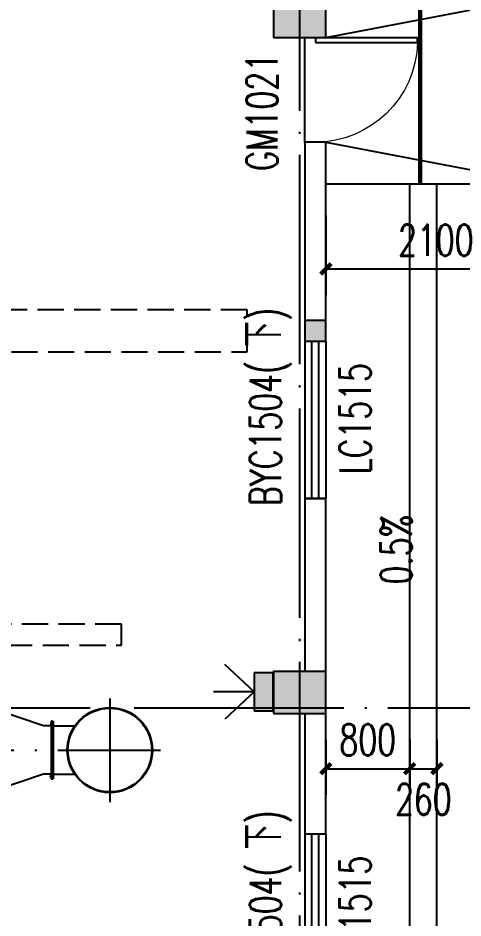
# Model space of a CAD drawing. Header units: millimetres. Extents: x 198973 to 319987, y 50799 to 202761.
# Drawn here: x 215680 to 219925, y 86101 to 94688 of the extents above; entities that cross this region are included whole.
import ezdxf

# ---------------------------------------------------------------- set-up
doc = ezdxf.new("R2010")
doc.units = ezdxf.units.MM
doc.header["$LTSCALE"] = 1000
for name, pattern in [('CACHE', [0.375, 0.25, -0.125]), ('CENTER', [2, 1.25, -0.25, 0.25, -0.25]), ('DASH', [0.35, 0.25, -0.1]), ('DOTE', [2.42, 2, -0.2, 0.02, -0.2])]:
    doc.linetypes.add(name, pattern=pattern)
doc.layers.get('0').update_dxf_attribs({"color": 8})
doc.layers.get('DEFPOINTS').update_dxf_attribs({"color": 8})
for name, color, linetype in [('-人员定位', 6, 'Continuous'), ('01', 8, 'Continuous'), ('3T_WOOD', 8, 'Continuous'), ('COLUMN', 8, 'Continuous'), ('DIM_SYMB', 8, 'Continuous'), ('DOTE', 8, 'CENTER'), ('PUB_DIM', 8, 'Continuous'), ('PUB_HATCH', 8, 'Continuous'), ('PUB_TEXT', 8, 'Continuous'), ('WALL', 8, 'Continuous'), ('WINDOW', 8, 'Continuous'), ('WINDOW_TEXT', 8, 'Continuous')]:
    doc.layers.add(name, color=color, linetype=linetype)
doc.styles.add('_TCH_DIM', font='SIMPLEX', dxfattribs={"bigfont": 'GBCBIG'})
doc.styles.add('_TCH_DIM_T3', font='SIMPLEX', dxfattribs={"width": 0.705882, "bigfont": 'GBCBIG'})
doc.styles.add('_TCH_WINDOW', font='SIMPLEX', dxfattribs={"height": 3.5, "bigfont": 'GBCBIG'})
doc.dimstyles.new('_TCH_ARCH&&100', dxfattribs={"dimtxt": 297.5, "dimasz": 100, "dimexe": 250, "dimexo": 300, "dimgap": 126.25, "dimtad": 1, "dimdec": 0, "dimzin": 0, "dimdsep": 46, "dimtxsty": '_TCH_DIM_T3', "dimblk": 'ARCHTICK', "dimcen": 0.09, "dimclrt": 7, "dimazin": 2, "dimtfac": 1, "dimtdec": 0, "dimtix": 1, "dimtmove": 2, "dimatfit": 3, "dimfxl": 0, "dimtolj": 1, "dimtzin": 0, "dimarcsym": 0})

# ---------------------------------------------------------------- blocks, each defined once
blk = doc.blocks.new('_ArchTick')
at = {"color": 0, "linetype": 'ByBlock', "const_width": 0.4}
blk.add_lwpolyline([(-0.5, -0.5), (0.5, 0.5)], dxfattribs=at)
blk = doc.blocks.new('*D59')
at = {"layer": 'DEFPOINTS', "color": 0, "transparency": 16777216}
for p in [(218616.2, 93103.4), (220716.2, 93103.4), (220716.2, 92294)]:
    blk.add_point(p, dxfattribs=at)
at = {"layer": 'PUB_DIM', "color": 0, "lineweight": -2, "transparency": 16777216}
for p, q in [((218616.2, 92803.4), (218616.2, 92044)), ((220716.2, 92803.4), (220716.2, 92044)), ((218616.2, 92294), (220716.2, 92294))]:
    blk.add_line(p, q, dxfattribs=at)
at = {"layer": 'PUB_DIM', "color": 0, "lineweight": -2, "transparency": 16777216, "xscale": 100, "yscale": 100, "zscale": 100, "rotation": 180}
blk.add_blockref('_ArchTick', (218616.2, 92294), dxfattribs=at)
at = {"layer": 'PUB_DIM', "color": 0, "lineweight": -2, "transparency": 16777216, "xscale": 100, "yscale": 100, "zscale": 100}
blk.add_blockref('_ArchTick', (220716.2, 92294), dxfattribs=at)
at = {"layer": 'PUB_DIM', "color": 7, "transparency": 16777216, "insert": (219666.2, 92569), "char_height": 297.5, "attachment_point": 5, "style": '_TCH_DIM_T3'}
blk.add_mtext('\\A1;2100', dxfattribs=at)
blk = doc.blocks.new('*D148')
at = {"layer": 'DEFPOINTS', "color": 0, "transparency": 16777216}
for p in [(218616.2, 88105.2), (219416.2, 88105.2), (219416.2, 87525.7)]:
    blk.add_point(p, dxfattribs=at)
at = {"layer": 'PUB_DIM', "color": 0, "lineweight": -2, "transparency": 16777216}
for p, q in [((218616.2, 87805.2), (218616.2, 87275.7)), ((219416.2, 87805.2), (219416.2, 87275.7)), ((218616.2, 87525.7), (219416.2, 87525.7))]:
    blk.add_line(p, q, dxfattribs=at)
at = {"layer": 'PUB_DIM', "color": 0, "lineweight": -2, "transparency": 16777216, "xscale": 100, "yscale": 100, "zscale": 100, "rotation": 180}
blk.add_blockref('_ArchTick', (218616.2, 87525.7), dxfattribs=at)
at = {"layer": 'PUB_DIM', "color": 0, "lineweight": -2, "transparency": 16777216, "xscale": 100, "yscale": 100, "zscale": 100}
blk.add_blockref('_ArchTick', (219416.2, 87525.7), dxfattribs=at)
at = {"layer": 'PUB_DIM', "color": 7, "transparency": 16777216, "insert": (219016.2, 87800.7), "char_height": 297.5, "attachment_point": 5, "style": '_TCH_DIM_T3'}
blk.add_mtext('\\A1;800', dxfattribs=at)
blk = doc.blocks.new('*D149')
at = {"layer": 'DEFPOINTS', "color": 0, "transparency": 16777216}
for p in [(219416.2, 88105.2), (219676.2, 88105.2), (219676.2, 87525.7)]:
    blk.add_point(p, dxfattribs=at)
at = {"layer": 'PUB_DIM', "color": 0, "lineweight": -2, "transparency": 16777216}
for p, q in [((219416.2, 87805.2), (219416.2, 87275.7)), ((219676.2, 87805.2), (219676.2, 87275.7)), ((219416.2, 87525.7), (219676.2, 87525.7))]:
    blk.add_line(p, q, dxfattribs=at)
at = {"layer": 'PUB_DIM', "color": 0, "lineweight": -2, "transparency": 16777216, "xscale": 100, "yscale": 100, "zscale": 100, "rotation": 180}
blk.add_blockref('_ArchTick', (219416.2, 87525.7), dxfattribs=at)
at = {"layer": 'PUB_DIM', "color": 0, "lineweight": -2, "transparency": 16777216, "xscale": 100, "yscale": 100, "zscale": 100}
blk.add_blockref('_ArchTick', (219676.2, 87525.7), dxfattribs=at)
at = {"layer": 'PUB_DIM', "color": 7, "transparency": 16777216, "insert": (219546.2, 87232.8), "char_height": 297.5, "attachment_point": 5, "style": '_TCH_DIM_T3'}
blk.add_mtext('\\A1;260', dxfattribs=at)
blk = doc.blocks.new('$TCHSYS$WIN2D')
for p, q in [((-0.5, 0.5), (0.5, 0.5)), ((-0.5, 0.5), (-0.5, -0.5)), ((0.5, 0.5), (0.5, -0.5)), ((0.5, 0.1667), (-0.5, 0.1667)), ((0.5, -0.1667), (-0.5, -0.1667)), ((-0.5, -0.5), (0.5, -0.5))]:
    blk.add_line(p, q)
blk = doc.blocks.new('_FZH')
blk.add_lwpolyline([(-0.5, -0.5), (0.5, -0.5), (0.5, 0.5), (-0.5, 0.5)], close=True)
at = {"layer": 'PUB_HATCH'}
blk.add_solid([(-0.5, -0.5), (0.5, -0.5), (-0.5, 0.5), (0.5, 0.5)], dxfattribs=at)
blk = doc.blocks.new('$DorLib2D$00000001')
for p, q in [((0.45, 0.975), (0.5, 0.975)), ((0.45, 0), (0.45, 0.975)), ((0.5, 0), (0.5, 0.975)), ((0.5, 0), (0.45, 0))]:
    blk.add_line(p, q)
at = {"lineweight": 13}
blk.add_arc((0.475, 0), 0.975, 91.46928, 180, dxfattribs=at)
blk = doc.blocks.new('定位基站')
at = {"layer": '-人员定位', "ltscale": 0.01}
h = blk.add_hatch(color=256, dxfattribs=at)
h.dxf.hatch_style = 1
h.paths.add_polyline_path([(406524, 477798), (406524, 477617.1), (406162.1, 477617.1), (406162.1, 477798)])
at = {"layer": '-人员定位', "color": 6}
for p, q in [((406343, 477798), (406343, 478186.1)), ((406343, 477798), (406082.2, 478076.6)), ((406343, 477798), (406603.9, 478076.6)), ((406343, 477995.5), (406343, 477995.5)), ((406162.1, 477798), (406524, 477798)), ((406162.1, 477617.1), (406162.1, 477798)), ((406524, 477798), (406524, 477617.1)), ((406524, 477617.1), (406162.1, 477617.1))]:
    blk.add_line(p, q, dxfattribs=at)
for p in [(406343, 477798), (406162.1, 477617.1), (406343, 477617.1), (406524, 477617.1)]:
    blk.add_point(p, dxfattribs=at)

msp = doc.modelspace()

# ---------------------------------------------------------------- linework, layer by layer
at = {"layer": '01'}
for p, q in [((218616.2, 94503.4), (220716.2, 94903.4)), ((218616.2, 93503.4), (220716.2, 93103.4)), ((220716.2, 93103.4), (218616.2, 93103.4))]:
    msp.add_line(p, q, dxfattribs=at)
at = {"layer": '3T_WOOD', "linetype": 'CACHE', "const_width": 40}
msp.add_lwpolyline([(219516.2, 93103.4), (219516.2, 94903.4)], dxfattribs=at)
at = {"layer": '3T_WOOD'}
for points in [[(219416.2, 84903.4), (219416.2, 93103.4)], [(219676.2, 84903.4), (219676.2, 93103.4)]]:
    msp.add_lwpolyline(points, dxfattribs=at)
at = {"layer": 'DIM_SYMB'}
msp.add_lwpolyline([(219540.7, 90157.3, 0, 0, 0), (219540.7, 89388.8, 80, 0, 0), (219540.7, 89088.8, 0, 0, 0)], format="xyseb", dxfattribs=at)
at = {"layer": 'DOTE', "linetype": 'DOTE'}
for p, q in [((218366.2, 103063.8), (218366.2, 79066.4)), ((221208, 88103.4), (204762, 88103.4)), ((213639.4, 87703.4), (217038.3, 87703.4))]:
    msp.add_line(p, q, dxfattribs=at)
at = {"layer": 'PUB_HATCH'}
for p, q in [((215921.7, 87933.9), (215406.2, 88109.9)), ((216556.2, 88194.9), (216556.2, 87207.5)), ((215986.7, 87953.7), (216018.4, 87953.7)), ((215995.8, 87978.7), (215995.8, 87428.7)), ((216005.8, 87978.7), (215995.8, 87978.7)), ((216005.8, 87978.7), (216005.8, 87428.7)), ((216005.8, 87978.6), (216015.8, 87978.6)), ((216015.8, 87978.6), (216015.8, 87428.7)), ((216015.8, 87933.9), (215921.7, 87933.9)), ((215995.8, 87928.7), (215995.8, 87478.7)), ((216015.8, 87933.4), (216218.3, 87933.4)), ((215921.7, 87473.4), (215406.2, 87297.4)), ((216015.8, 87473.4), (215921.7, 87473.4)), ((215980.4, 87453.7), (216021, 87453.7)), ((215995.8, 87428.7), (216005.8, 87428.7)), ((216005.8, 87428.7), (216015.8, 87428.7)), ((216015.8, 87473.4), (216218.3, 87473.4))]:
    msp.add_line(p, q, dxfattribs=at)
for centre, radius in [((216556.2, 87703.4), 406), ((216556.2, 87701.2), 403.7), ((216556.2, 87703.4), 400)]:
    msp.add_circle(centre, radius, dxfattribs=at)
at = {"layer": 'WALL'}
for p, q in [((218616.2, 93503.4), (218416.2, 93503.4)), ((218416.2, 93503.4), (218416.2, 91803.4)), ((218616.2, 91803.4), (218616.2, 93503.4)), ((218616.2, 90103.4), (218416.2, 90103.4)), ((218416.2, 90103.4), (218416.2, 88453.4)), ((218616.2, 88453.4), (218616.2, 90103.4)), ((218416.2, 88053.4), (218416.2, 86903.8)), ((218616.2, 86903.8), (218616.2, 88053.4)), ((218416.2, 86903.8), (218616.2, 86903.8))]:
    msp.add_line(p, q, dxfattribs=at)
at = {"layer": 'WINDOW'}
msp.add_line((218416.2, 93503.4), (218416.2, 94503.4), dxfattribs=at)
at = {"layer": 'WINDOW', "linetype": 'DASH'}
msp.add_lwpolyline([(214516.2, 88703.4), (216666.2, 88703.4), (216666.2, 88903.4), (214916.2, 88903.4), (214916.2, 91503.4), (217866.2, 91503.4), (217866.2, 91903.4), (214916.2, 91903.4), (214916.2, 98603.4), (219366.2, 98603.4)], dxfattribs=at)

# ---------------------------------------------------------------- block references
at = {"layer": '-人员定位', "xscale": -1, "rotation": 90}
msp.add_blockref('定位基站', (695729.9, 494602.4), dxfattribs=at)
at = {"layer": 'COLUMN', "xscale": 500, "yscale": 400, "zscale": 400}
for p in [(218366.2, 94703.4), (218366.2, 88253.4)]:
    msp.add_blockref('_FZH', p, dxfattribs=at)
at = {"layer": 'COLUMN', "xscale": 200, "yscale": 200, "zscale": 200, "rotation": 90}
msp.add_blockref('_FZH', (218516.2, 91703.4), dxfattribs=at)
at = {"layer": 'WINDOW'}
ref = msp.add_blockref('$DorLib2D$00000001', (218516.2, 94003.4), dxfattribs=dict(at, xscale=1000, yscale=-1000, zscale=1000, rotation=90))
ref.add_attrib('A', 'GM1021', (218155.8, 93229.4), dxfattribs={"layer": 'WINDOW_TEXT', "height": 297.5, "rotation": 90, "style": '_TCH_WINDOW', "width": 0.705882})
ref = msp.add_blockref('$TCHSYS$WIN2D', (218516.2, 90853.4), dxfattribs=dict(at, xscale=-1500, yscale=200, zscale=-1500, rotation=90))
ref.add_attrib('A', 'LC1515', (219044.9, 90333.4), dxfattribs={"layer": 'WINDOW_TEXT', "height": 297.5, "rotation": 90, "style": '_TCH_WINDOW', "width": 0.705882})
ref = msp.add_blockref('$TCHSYS$WIN2D', (218516.2, 86153.8), dxfattribs=dict(at, xscale=-1500, yscale=200, zscale=-1500, rotation=90))
ref.add_attrib('A', 'LC1515', (219044.9, 85633.8), dxfattribs={"layer": 'WINDOW_TEXT', "height": 297.5, "rotation": 90, "style": '_TCH_WINDOW', "width": 0.705882})

# ---------------------------------------------------------------- texts
at = {"layer": 'PUB_TEXT', "style": '_TCH_DIM', "width": 0.705882}
msp.add_text('0.5%', height=297.5, rotation=90, dxfattribs=at).set_placement((219435.7, 89283.1))
at = {"layer": 'WINDOW_TEXT', "style": '_TCH_WINDOW', "width": 0.705882}
for s, p in [(')', (218189.2, 91797.2)), ('BYC1504(', (218189.2, 90031.5)), (')', (218189.2, 87001.7)), ('BYC1504(', (218189.2, 85235.9))]:
    msp.add_text(s, height=297.5, rotation=90, dxfattribs=at).set_placement(p)
at = {"layer": 'WINDOW_TEXT', "style": '_TCH_WINDOW'}
for p in [(218189.2, 91551.5), (218189.2, 86755.9)]:
    msp.add_text('下', height=337.6, rotation=90, dxfattribs=at).set_placement(p)

# ---------------------------------------------------------------- dimensions: what is measured, and where the dimension line sits
at = {"layer": 'PUB_DIM'}
for p1, p2, distance, text, picture, middle in [((218616.2, 93103.4), (220716.2, 93103.4), -809.4, '2100', '*D59', (219666.2, 92569)), ((218616.2, 88105.2), (219416.2, 88105.2), -579.6, '800', '*D148', (219016.2, 87800.7))]:
    dim = msp.add_aligned_dim(p1=p1, p2=p2, distance=distance, text=text, dimstyle='_TCH_ARCH&&100', dxfattribs=at)
    dim.commit()
    dim.dimension.update_dxf_attribs({"geometry": picture, "text_midpoint": middle})
dim = msp.add_linear_dim(base=(219676.2, 87525.7), p1=(219416.2, 88105.2), p2=(219676.2, 88105.2), angle=0, text='260', dimstyle='_TCH_ARCH&&100', dxfattribs=at)
dim.commit()
dim.dimension.update_dxf_attribs({"geometry": '*D149', "text_midpoint": (219546.2, 87232.8), "dimtype": 129})

doc.saveas('drawing.dxf')
